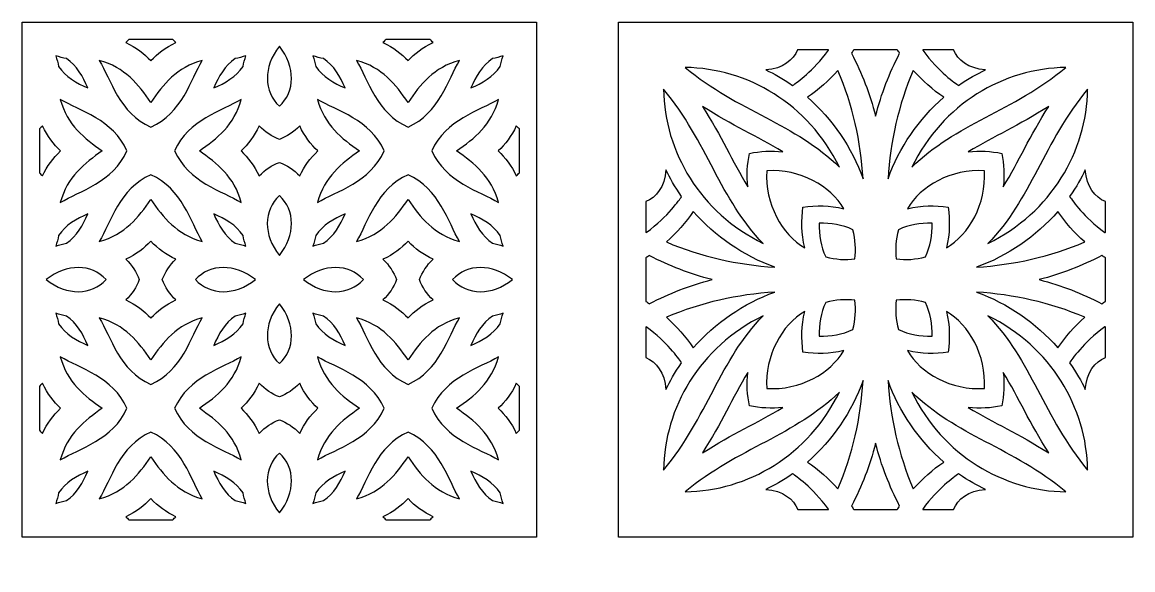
# Model space of a CAD drawing. Header units: millimetres. Extents: x -502 to 502, y -332 to 332.
# Drawn here: x -146 to 502, y 13 to 332 of the extents above; entities that cross this region are included whole.
import ezdxf

# ---------------------------------------------------------------- set-up
doc = ezdxf.new("R2010")
doc.units = ezdxf.units.MM
doc.header["$MEASUREMENT"] = 0
doc.layers.add('layer 1', color=7, linetype='Continuous')

msp = doc.modelspace()

# ---------------------------------------------------------------- linework, layer by layer
at = {"layer": 'layer 1'}
for points, knots in [([(-145.9584, 32.3517), (-140.7903, 32.3517), (151.9093, 32.3517), (154.0397, 32.3517), (154.0397, 32.3517), (154.0397, 95.7213), (154.0397, 13.2714), (154.0397, 332.3512), (154.0397, 332.3512), (142.5213, 332.3512), (-125.6706, 332.3512), (-145.9584, 332.3512), (-145.9584, 332.3512), (-145.9584, 319.9811), (-145.9584, 46.3214), (-145.9584, 32.3517)], [0, 0, 0, 0, 0.2, 0.2, 0.2, 0.2, 0.4, 0.4, 0.4, 0.4, 0.6, 0.6, 0.6, 0.6, 1, 1, 1, 1]), ([(201.7409, 332.3505), (201.7409, 296.8451), (201.7409, 65.7855), (201.7409, 32.351), (201.7409, 32.351), (213.5904, 32.351), (488.9276, 32.351), (501.7418, 32.351), (501.7418, 32.351), (501.7418, 44.9832), (501.7418, 319.6889), (501.7418, 332.3505), (501.7418, 332.3505), (446.558, 332.3505), (261.9395, 332.3505), (201.7409, 332.3505)], [0, 0, 0, 0, 0.2, 0.2, 0.2, 0.2, 0.4, 0.4, 0.4, 0.4, 0.6, 0.6, 0.6, 0.6, 1, 1, 1, 1]), ([(-83.7607, 322.3516), (-83.7607, 322.3516), (-58.1591, 322.3516), (-58.1591, 322.3516), (-58.1591, 322.3516), (-57.5912, 321.7215), (-56.9987, 321.1017), (-56.3707, 320.5113), (-56.3707, 320.5113), (-62.4597, 317.6816), (-67.0879, 314.0317), (-70.9582, 309.9917), (-70.9582, 309.9917), (-74.8209, 314.0317), (-79.4602, 317.6816), (-85.5491, 320.5113), (-85.5491, 320.5113), (-84.9211, 321.1017), (-84.3286, 321.7215), (-83.7607, 322.3516)], [0, 0, 0, 0, 0.16666667, 0.16666667, 0.16666667, 0.16666667, 0.33333333, 0.33333333, 0.33333333, 0.33333333, 0.5, 0.5, 0.5, 0.5, 0.66666667, 0.66666667, 0.66666667, 0.66666667, 1, 1, 1, 1]), ([(4.0386, 318.3316), (13.5497, 306.2809), (13.3096, 291.9513), (4.0386, 283.3912), (4.0386, 283.3912), (-5.218, 291.9411), (-5.4684, 306.2713), (4.0386, 318.3316)], [0, 0, 0, 0, 0.33333333, 0.33333333, 0.33333333, 0.33333333, 1, 1, 1, 1]), ([(66.2404, 322.3516), (66.2404, 322.3516), (91.8414, 322.3516), (91.8414, 322.3516), (91.8414, 322.3516), (92.4092, 321.7215), (92.999, 321.1017), (93.6304, 320.5113), (93.6304, 320.5113), (87.5415, 317.6816), (82.9098, 314.0317), (79.0395, 309.9917), (79.0395, 309.9917), (75.1795, 314.0317), (70.541, 317.6816), (64.4486, 320.5113), (64.4486, 320.5113), (65.0801, 321.1017), (65.6691, 321.7215), (66.2404, 322.3516)], [0, 0, 0, 0, 0.16666667, 0.16666667, 0.16666667, 0.16666667, 0.33333333, 0.33333333, 0.33333333, 0.33333333, 0.5, 0.5, 0.5, 0.5, 0.66666667, 0.66666667, 0.66666667, 0.66666667, 1, 1, 1, 1]), ([(-120.2199, 311.1411), (-114.131, 307.1313), (-110.4694, 300.5415), (-107.6685, 294.0612), (-107.6685, 294.0612), (-114.1487, 296.8615), (-120.7385, 300.521), (-124.7497, 306.6113), (-124.7497, 306.6113), (-125.1588, 308.7014), (-125.7198, 310.7614), (-126.4115, 312.8016), (-126.4115, 312.8016), (-124.3686, 312.1112), (-122.3011, 311.5516), (-120.2199, 311.1411)], [0, 0, 0, 0, 0.2, 0.2, 0.2, 0.2, 0.4, 0.4, 0.4, 0.4, 0.6, 0.6, 0.6, 0.6, 1, 1, 1, 1]), ([(-21.6999, 311.1411), (-19.6112, 311.5516), (-17.5512, 312.1112), (-15.5083, 312.8016), (-15.5083, 312.8016), (-16.2, 310.7614), (-16.761, 308.7014), (-17.1701, 306.6113), (-17.1701, 306.6113), (-21.1813, 300.521), (-27.7711, 296.8615), (-34.2479, 294.0612), (-34.2479, 294.0612), (-31.4504, 300.5415), (-27.7889, 307.1313), (-21.6999, 311.1411)], [0, 0, 0, 0, 0.2, 0.2, 0.2, 0.2, 0.4, 0.4, 0.4, 0.4, 0.6, 0.6, 0.6, 0.6, 1, 1, 1, 1]), ([(29.7812, 311.1411), (35.8702, 307.1313), (39.5318, 300.5415), (42.3293, 294.0612), (42.3293, 294.0612), (35.849, 296.8615), (29.2585, 300.521), (25.2514, 306.6113), (25.2514, 306.6113), (24.8382, 308.7014), (24.2813, 310.7614), (23.5896, 312.8016), (23.5896, 312.8016), (25.6291, 312.1112), (27.6993, 311.5516), (29.7812, 311.1411)], [0, 0, 0, 0, 0.2, 0.2, 0.2, 0.2, 0.4, 0.4, 0.4, 0.4, 0.6, 0.6, 0.6, 0.6, 1, 1, 1, 1]), ([(128.3012, 311.1411), (130.3899, 311.5516), (132.4499, 312.1112), (134.4887, 312.8016), (134.4887, 312.8016), (133.8011, 310.7614), (133.2401, 308.7014), (132.831, 306.6113), (132.831, 306.6113), (128.8198, 300.521), (122.2301, 296.8615), (115.7491, 294.0612), (115.7491, 294.0612), (118.55, 300.5415), (122.2088, 307.1313), (128.3012, 311.1411)], [0, 0, 0, 0, 0.2, 0.2, 0.2, 0.2, 0.4, 0.4, 0.4, 0.4, 0.6, 0.6, 0.6, 0.6, 1, 1, 1, 1]), ([(306.2794, 316.3503), (306.2794, 316.3503), (324.1221, 316.3503), (324.1221, 316.3503), (324.1221, 316.3503), (324.1837, 316.2504), (324.2179, 316.1505), (324.2795, 316.0704), (324.2795, 316.0704), (314.9613, 303.5108), (306.382, 297.8104), (303.3444, 295.4508), (303.3444, 295.4508), (297.2828, 299.7705), (292.7058, 302.2307), (287.6841, 304.6109), (287.6841, 304.6109), (297.6659, 305.2506), (303.8575, 310.3509), (306.2794, 316.3503)], [0, 0, 0, 0, 0.16666667, 0.16666667, 0.16666667, 0.16666667, 0.33333333, 0.33333333, 0.33333333, 0.33333333, 0.5, 0.5, 0.5, 0.5, 0.66666667, 0.66666667, 0.66666667, 0.66666667, 1, 1, 1, 1]), ([(339.0845, 316.3503), (339.0845, 316.3503), (364.3982, 316.3503), (364.3982, 316.3503), (364.3982, 316.3503), (364.8565, 315.6709), (365.2807, 314.971), (365.7596, 314.3108), (365.7596, 314.3108), (359.7186, 302.4106), (355.1416, 291.1105), (351.7413, 277.6505), (351.7413, 277.6505), (348.3616, 291.0708), (343.7573, 302.3908), (337.7231, 314.3108), (337.7231, 314.3108), (338.1814, 314.971), (338.6193, 315.6709), (339.0845, 316.3503)], [0, 0, 0, 0, 0.16666667, 0.16666667, 0.16666667, 0.16666667, 0.33333333, 0.33333333, 0.33333333, 0.33333333, 0.5, 0.5, 0.5, 0.5, 0.66666667, 0.66666667, 0.66666667, 0.66666667, 1, 1, 1, 1]), ([(379.3401, 316.3503), (379.3401, 316.3503), (397.1827, 316.3503), (397.1827, 316.3503), (397.1827, 316.3503), (399.5636, 310.3708), (405.721, 305.2506), (415.7985, 304.6109), (415.7985, 304.6109), (410.7221, 302.191), (406.1794, 299.7507), (400.1178, 295.4508), (400.1178, 295.4508), (398.2637, 296.9107), (388.8771, 303.0106), (379.2032, 316.0704), (379.2032, 316.0704), (379.2443, 316.1505), (379.299, 316.2504), (379.3401, 316.3503)], [0, 0, 0, 0, 0.16666667, 0.16666667, 0.16666667, 0.16666667, 0.33333333, 0.33333333, 0.33333333, 0.33333333, 0.5, 0.5, 0.5, 0.5, 0.66666667, 0.66666667, 0.66666667, 0.66666667, 1, 1, 1, 1]), ([(-70.9582, 285.6612), (-63.7301, 296.0015), (-55.9294, 306.0914), (-40.9191, 310.1313), (-40.9191, 310.1313), (-47.6005, 298.9913), (-52.6982, 279.2411), (-70.9582, 271.2612), (-70.9582, 271.2612), (-89.2107, 279.2411), (-94.3083, 298.9913), (-101.0007, 310.1313), (-101.0007, 310.1313), (-85.9897, 306.0914), (-78.1692, 295.9912), (-70.9582, 285.6612)], [0, 0, 0, 0, 0.2, 0.2, 0.2, 0.2, 0.4, 0.4, 0.4, 0.4, 0.6, 0.6, 0.6, 0.6, 1, 1, 1, 1]), ([(79.0395, 285.6612), (86.2717, 296.0015), (94.071, 306.0914), (109.082, 310.1313), (109.082, 310.1313), (102.4006, 298.9913), (97.2989, 279.2411), (79.0395, 271.2612), (79.0395, 271.2612), (60.7904, 279.2411), (55.6887, 298.9913), (49.0004, 310.1313), (49.0004, 310.1313), (64.0107, 306.0914), (71.8285, 295.9912), (79.0395, 285.6612)], [0, 0, 0, 0, 0.2, 0.2, 0.2, 0.2, 0.4, 0.4, 0.4, 0.4, 0.6, 0.6, 0.6, 0.6, 1, 1, 1, 1]), ([(330.6831, 247.8509), (305.1437, 273.0304), (271.5587, 280.4104), (240.7581, 306.0107), (240.7581, 306.0107), (277.0798, 305.4503), (312.4231, 284.9305), (330.6831, 247.8509)], [0, 0, 0, 0, 0.33333333, 0.33333333, 0.33333333, 0.33333333, 1, 1, 1, 1]), ([(372.7996, 247.8509), (390.9638, 284.7506), (426.1977, 305.4503), (462.7177, 306.0107), (462.7177, 306.0107), (431.9035, 280.3707), (398.3595, 273.0708), (372.7996, 247.8509)], [0, 0, 0, 0, 0.33333333, 0.33333333, 0.33333333, 0.33333333, 1, 1, 1, 1]), ([(329.78, 304.3105), (338.4619, 284.1506), (343.0594, 262.8509), (344.503, 241.1708), (344.503, 241.1708), (337.9215, 259.3706), (326.5782, 275.9305), (311.9852, 288.651), (311.9852, 288.651), (318.4026, 292.9303), (324.4026, 298.2702), (329.78, 304.3105)], [0, 0, 0, 0, 0.25, 0.25, 0.25, 0.25, 0.5, 0.5, 0.5, 0.5, 1, 1, 1, 1]), ([(391.5043, 288.651), (376.8976, 275.9305), (365.5612, 259.3706), (358.9797, 241.1708), (358.9797, 241.1708), (360.4232, 262.8509), (365.0207, 284.1506), (373.6821, 304.3105), (373.6821, 304.3105), (379.0801, 298.2702), (385.0801, 292.9303), (391.5043, 288.651)], [0, 0, 0, 0, 0.25, 0.25, 0.25, 0.25, 0.5, 0.5, 0.5, 0.5, 1, 1, 1, 1]), ([(286.2201, 203.411), (249.3442, 221.5705), (228.6212, 256.8105), (228.0808, 293.3306), (228.0808, 293.3306), (253.7023, 262.5102), (261.0227, 228.971), (286.2201, 203.411)], [0, 0, 0, 0, 0.33333333, 0.33333333, 0.33333333, 0.33333333, 1, 1, 1, 1]), ([(417.2421, 203.411), (442.4189, 228.9511), (449.8009, 262.5307), (475.4019, 293.3306), (475.4019, 293.3306), (474.8614, 257.011), (454.3437, 221.6505), (417.2421, 203.411)], [0, 0, 0, 0, 0.33333333, 0.33333333, 0.33333333, 0.33333333, 1, 1, 1, 1]), ([(-123.7406, 287.3914), (-112.5998, 280.7114), (-92.8483, 275.6117), (-84.8609, 257.3517), (-84.8609, 257.3517), (-92.8306, 239.1101), (-112.6354, 233.9906), (-123.7406, 227.3119), (-123.7406, 227.3119), (-119.6911, 242.3215), (-109.6012, 250.1414), (-99.2684, 257.3517), (-99.2684, 257.3517), (-109.6012, 264.5715), (-119.6911, 272.3914), (-123.7406, 287.3914)], [0, 0, 0, 0, 0.2, 0.2, 0.2, 0.2, 0.4, 0.4, 0.4, 0.4, 0.6, 0.6, 0.6, 0.6, 1, 1, 1, 1]), ([(-18.1792, 227.3119), (-29.32, 234.0016), (-49.0687, 239.1012), (-57.048, 257.3517), (-57.048, 257.3517), (-49.0722, 275.6035), (-29.3624, 280.6854), (-18.1792, 287.3914), (-18.1792, 287.3914), (-22.2185, 272.3811), (-32.3186, 264.5715), (-42.6514, 257.3517), (-42.6514, 257.3517), (-32.3186, 250.1414), (-22.2185, 242.3215), (-18.1792, 227.3119)], [0, 0, 0, 0, 0.2, 0.2, 0.2, 0.2, 0.4, 0.4, 0.4, 0.4, 0.6, 0.6, 0.6, 0.6, 1, 1, 1, 1]), ([(26.2606, 287.3914), (37.4013, 280.7114), (57.1494, 275.6117), (65.1396, 257.3517), (65.1396, 257.3517), (57.1672, 239.1101), (37.3657, 233.9906), (26.2606, 227.3119), (26.2606, 227.3119), (30.3101, 242.3215), (40.3993, 250.1414), (50.7286, 257.3517), (50.7286, 257.3517), (40.3993, 264.5715), (30.3101, 272.3914), (26.2606, 287.3914)], [0, 0, 0, 0, 0.2, 0.2, 0.2, 0.2, 0.4, 0.4, 0.4, 0.4, 0.6, 0.6, 0.6, 0.6, 1, 1, 1, 1]), ([(131.8219, 227.3119), (120.6811, 234.0016), (100.929, 239.1012), (92.9497, 257.3517), (92.9497, 257.3517), (100.9255, 275.6035), (120.6353, 280.6854), (131.8219, 287.3914), (131.8219, 287.3914), (127.7792, 272.3811), (117.6791, 264.5715), (107.3497, 257.3517), (107.3497, 257.3517), (117.6791, 250.1414), (127.7792, 242.3215), (131.8219, 227.3119)], [0, 0, 0, 0, 0.2, 0.2, 0.2, 0.2, 0.4, 0.4, 0.4, 0.4, 0.6, 0.6, 0.6, 0.6, 1, 1, 1, 1]), ([(277.2371, 236.4105), (268.0421, 251.6308), (262.0626, 265.7107), (250.7604, 283.331), (250.7604, 283.331), (268.4184, 271.9905), (282.423, 266.0705), (297.6659, 256.831), (297.6659, 256.831), (291.0775, 257.5904), (284.4413, 257.2107), (278.1813, 255.9109), (278.1813, 255.9109), (276.8814, 249.6707), (276.4846, 243.0105), (277.2371, 236.4105)], [0, 0, 0, 0, 0.2, 0.2, 0.2, 0.2, 0.4, 0.4, 0.4, 0.4, 0.6, 0.6, 0.6, 0.6, 1, 1, 1, 1]), ([(425.3014, 255.9109), (419.0619, 257.1909), (412.4188, 257.5904), (405.7962, 256.831), (405.7962, 256.831), (421.0802, 266.0705), (435.0643, 271.9905), (452.7223, 283.331), (452.7223, 283.331), (441.3995, 265.6901), (435.4611, 251.6506), (426.225, 236.4105), (426.225, 236.4105), (426.9776, 242.9906), (426.6013, 249.6509), (425.3014, 255.9109)], [0, 0, 0, 0, 0.2, 0.2, 0.2, 0.2, 0.4, 0.4, 0.4, 0.4, 0.6, 0.6, 0.6, 0.6, 1, 1, 1, 1]), ([(-135.9609, 270.1515), (-135.3294, 270.7214), (-134.7082, 271.3111), (-134.1089, 271.9515), (-134.1089, 271.9515), (-131.2792, 265.8516), (-127.6286, 261.2212), (-123.5887, 257.3517), (-123.5887, 257.3517), (-127.9741, 253.1606), (-131.4414, 248.4741), (-134.1089, 242.7614), (-134.1089, 242.7614), (-134.7082, 243.3915), (-135.3294, 243.9813), (-135.9609, 244.5512), (-135.9609, 244.5512), (-135.9609, 244.5512), (-135.9609, 270.1515), (-135.9609, 270.1515)], [0, 0, 0, 0, 0.16666667, 0.16666667, 0.16666667, 0.16666667, 0.33333333, 0.33333333, 0.33333333, 0.33333333, 0.5, 0.5, 0.5, 0.5, 0.66666667, 0.66666667, 0.66666667, 0.66666667, 1, 1, 1, 1]), ([(4.0386, 264.0714), (8.3816, 265.6915), (12.4489, 268.2913), (15.8888, 271.9515), (15.8888, 271.9515), (18.7212, 265.8516), (22.3691, 261.2212), (26.4083, 257.3517), (26.4083, 257.3517), (22.0236, 253.1606), (18.5591, 248.4741), (15.8888, 242.7614), (15.8888, 242.7614), (12.4489, 246.4217), (8.3816, 249.0214), (4.0386, 250.6312), (4.0386, 250.6312), (-0.2893, 249.0214), (-4.3607, 246.4217), (-7.8109, 242.7614), (-7.8109, 242.7614), (-10.6399, 248.8511), (-14.2912, 253.4917), (-18.3304, 257.3517), (-18.3304, 257.3517), (-14.2809, 261.2212), (-10.6399, 265.8516), (-7.8109, 271.9515), (-7.8109, 271.9515), (-4.3607, 268.2913), (-0.2893, 265.6915), (4.0386, 264.0714)], [0, 0, 0, 0, 0.11111111, 0.11111111, 0.11111111, 0.11111111, 0.22222222, 0.22222222, 0.22222222, 0.22222222, 0.33333333, 0.33333333, 0.33333333, 0.33333333, 0.44444444, 0.44444444, 0.44444444, 0.44444444, 0.55555556, 0.55555556, 0.55555556, 0.55555556, 0.66666667, 0.66666667, 0.66666667, 0.66666667, 0.77777778, 0.77777778, 0.77777778, 0.77777778, 1, 1, 1, 1]), ([(144.0388, 270.1515), (144.0388, 270.1515), (144.0388, 244.5512), (144.0388, 244.5512), (144.0388, 244.5512), (143.4107, 243.9813), (142.7895, 243.3915), (142.1902, 242.7614), (142.1902, 242.7614), (139.3606, 248.8511), (135.7092, 253.4917), (131.67, 257.3517), (131.67, 257.3517), (135.7202, 261.2212), (139.3606, 265.8516), (142.1902, 271.9515), (142.1902, 271.9515), (142.7895, 271.3111), (143.4107, 270.7214), (144.0388, 270.1515)], [0, 0, 0, 0, 0.16666667, 0.16666667, 0.16666667, 0.16666667, 0.33333333, 0.33333333, 0.33333333, 0.33333333, 0.5, 0.5, 0.5, 0.5, 0.66666667, 0.66666667, 0.66666667, 0.66666667, 1, 1, 1, 1]), ([(217.7432, 227.7908), (223.7227, 230.171), (228.8402, 236.3106), (229.4628, 246.3909), (229.4628, 246.3909), (231.8983, 241.311), (234.3408, 236.7908), (238.6236, 230.7306), (238.6236, 230.7306), (237.18, 228.8704), (231.0842, 219.4907), (218.0169, 209.8106), (218.0169, 209.8106), (217.9211, 209.851), (217.839, 209.9112), (217.7432, 209.9509), (217.7432, 209.9509), (217.7432, 209.9509), (217.7432, 227.7908), (217.7432, 227.7908)], [0, 0, 0, 0, 0.16666667, 0.16666667, 0.16666667, 0.16666667, 0.33333333, 0.33333333, 0.33333333, 0.33333333, 0.5, 0.5, 0.5, 0.5, 0.66666667, 0.66666667, 0.66666667, 0.66666667, 1, 1, 1, 1]), ([(288.2999, 245.7703), (307.6819, 246.9909), (325.5246, 236.9304), (333.1803, 223.6305), (333.1803, 223.6305), (324.902, 225.8307), (317.1848, 225.6309), (309.3991, 224.6704), (309.3991, 224.6704), (308.4618, 216.9306), (308.2429, 209.2304), (310.4596, 200.9105), (310.4596, 200.9105), (297.1391, 208.5709), (287.0821, 226.4109), (288.2999, 245.7703)], [0, 0, 0, 0, 0.2, 0.2, 0.2, 0.2, 0.4, 0.4, 0.4, 0.4, 0.6, 0.6, 0.6, 0.6, 1, 1, 1, 1]), ([(415.1623, 245.7703), (416.3801, 226.3904), (406.323, 208.5709), (393.0231, 200.9105), (393.0231, 200.9105), (395.2192, 209.1702), (395.0208, 216.8711), (394.0835, 224.6704), (394.0835, 224.6704), (386.2432, 225.6309), (378.5806, 225.8307), (370.3024, 223.6305), (370.3024, 223.6305), (377.9786, 236.9701), (395.8213, 246.9909), (415.1623, 245.7703)], [0, 0, 0, 0, 0.2, 0.2, 0.2, 0.2, 0.4, 0.4, 0.4, 0.4, 0.6, 0.6, 0.6, 0.6, 1, 1, 1, 1]), ([(485.7395, 209.9509), (485.6368, 209.9112), (485.541, 209.851), (485.459, 209.8106), (485.459, 209.8106), (472.8979, 219.1308), (467.1989, 227.6909), (464.8591, 230.7306), (464.8591, 230.7306), (469.1624, 236.8107), (471.6185, 241.3911), (474.0199, 246.3909), (474.0199, 246.3909), (474.6425, 236.431), (479.7394, 230.2305), (485.7395, 227.8107), (485.7395, 227.8107), (485.7395, 227.8107), (485.7395, 209.9509), (485.7395, 209.9509)], [0, 0, 0, 0, 0.16666667, 0.16666667, 0.16666667, 0.16666667, 0.33333333, 0.33333333, 0.33333333, 0.33333333, 0.5, 0.5, 0.5, 0.5, 0.66666667, 0.66666667, 0.66666667, 0.66666667, 1, 1, 1, 1]), ([(-40.9191, 204.5714), (-55.9294, 208.6215), (-63.7404, 218.7114), (-70.9582, 229.051), (-70.9582, 229.051), (-78.1794, 218.7107), (-85.9514, 208.6393), (-101.0007, 204.5714), (-101.0007, 204.5714), (-94.3083, 215.7114), (-89.2216, 235.4615), (-70.9582, 243.4518), (-70.9582, 243.4518), (-52.7194, 235.48), (-47.6183, 215.7422), (-40.9191, 204.5714)], [0, 0, 0, 0, 0.2, 0.2, 0.2, 0.2, 0.4, 0.4, 0.4, 0.4, 0.6, 0.6, 0.6, 0.6, 1, 1, 1, 1]), ([(109.082, 204.5714), (94.071, 208.6215), (86.2607, 218.7114), (79.0395, 229.051), (79.0395, 229.051), (71.8176, 218.7107), (64.0497, 208.6393), (49.0004, 204.5714), (49.0004, 204.5714), (55.6887, 215.7114), (60.7795, 235.4615), (79.0395, 243.4518), (79.0395, 243.4518), (97.2818, 235.48), (102.3828, 215.7422), (109.082, 204.5714)], [0, 0, 0, 0, 0.2, 0.2, 0.2, 0.2, 0.4, 0.4, 0.4, 0.4, 0.6, 0.6, 0.6, 0.6, 1, 1, 1, 1]), ([(4.0386, 196.3814), (-5.4615, 208.4211), (-5.2392, 222.7513), (4.0386, 231.3115), (4.0386, 231.3115), (13.3205, 222.7513), (13.5387, 208.4115), (4.0386, 196.3814)], [0, 0, 0, 0, 0.33333333, 0.33333333, 0.33333333, 0.33333333, 1, 1, 1, 1]), ([(-107.6685, 220.6414), (-110.4694, 214.1714), (-114.131, 207.5714), (-120.2199, 203.5616), (-120.2199, 203.5616), (-122.3011, 203.1517), (-124.3686, 202.5914), (-126.4115, 201.9018), (-126.4115, 201.9018), (-125.7198, 203.9413), (-125.1588, 206.0115), (-124.7497, 208.0913), (-124.7497, 208.0913), (-120.7385, 214.1817), (-114.1378, 217.8412), (-107.6685, 220.6414)], [0, 0, 0, 0, 0.2, 0.2, 0.2, 0.2, 0.4, 0.4, 0.4, 0.4, 0.6, 0.6, 0.6, 0.6, 1, 1, 1, 1]), ([(-21.6999, 203.5616), (-27.7889, 207.5714), (-31.4504, 214.1714), (-34.2479, 220.6414), (-34.2479, 220.6414), (-27.7711, 217.8412), (-21.1813, 214.1817), (-17.1701, 208.0913), (-17.1701, 208.0913), (-16.761, 206.0115), (-16.2, 203.9413), (-15.5083, 201.9114), (-15.5083, 201.9114), (-17.5512, 202.5914), (-19.6112, 203.1517), (-21.6999, 203.5616)], [0, 0, 0, 0, 0.2, 0.2, 0.2, 0.2, 0.4, 0.4, 0.4, 0.4, 0.6, 0.6, 0.6, 0.6, 1, 1, 1, 1]), ([(42.3293, 220.6414), (39.5318, 214.1714), (35.8702, 207.5714), (29.7812, 203.5616), (29.7812, 203.5616), (27.6993, 203.1517), (25.6291, 202.5914), (23.5896, 201.9018), (23.5896, 201.9018), (24.2813, 203.9413), (24.8382, 206.0115), (25.2514, 208.0913), (25.2514, 208.0913), (29.2585, 214.1817), (35.8592, 217.8412), (42.3293, 220.6414)], [0, 0, 0, 0, 0.2, 0.2, 0.2, 0.2, 0.4, 0.4, 0.4, 0.4, 0.6, 0.6, 0.6, 0.6, 1, 1, 1, 1]), ([(128.3012, 203.5616), (122.2088, 207.5714), (118.55, 214.1714), (115.7491, 220.6414), (115.7491, 220.6414), (122.2301, 217.8412), (128.8198, 214.1817), (132.831, 208.0913), (132.831, 208.0913), (133.2401, 206.0115), (133.8011, 203.9413), (134.4887, 201.9114), (134.4887, 201.9114), (132.4499, 202.5914), (130.3899, 203.1517), (128.3012, 203.5616)], [0, 0, 0, 0, 0.2, 0.2, 0.2, 0.2, 0.4, 0.4, 0.4, 0.4, 0.6, 0.6, 0.6, 0.6, 1, 1, 1, 1]), ([(292.9179, 189.5905), (271.2234, 191.0306), (249.9394, 195.6103), (229.7843, 204.2909), (229.7843, 204.2909), (235.798, 209.6909), (241.1412, 215.6909), (245.4172, 222.111), (245.4172, 222.111), (258.1424, 207.5105), (274.7194, 196.1707), (292.9179, 189.5905)], [0, 0, 0, 0, 0.25, 0.25, 0.25, 0.25, 0.5, 0.5, 0.5, 0.5, 1, 1, 1, 1]), ([(458.045, 222.111), (462.3414, 215.6909), (467.6641, 209.6909), (473.7052, 204.2909), (473.7052, 204.2909), (453.5432, 195.6103), (432.2387, 191.0306), (410.5648, 189.5905), (410.5648, 189.5905), (428.7632, 196.1707), (445.3197, 207.5105), (458.045, 222.111)], [0, 0, 0, 0, 0.25, 0.25, 0.25, 0.25, 0.5, 0.5, 0.5, 0.5, 1, 1, 1, 1]), ([(339.7003, 194.3905), (334.1381, 193.6906), (328.3638, 194.0908), (322.6785, 195.6507), (322.6785, 195.6507), (319.6614, 201.7308), (318.7036, 208.3903), (318.8199, 215.2708), (318.8199, 215.2708), (325.682, 215.3707), (332.3388, 214.4307), (338.4414, 211.4108), (338.4414, 211.4108), (340.0013, 205.7303), (340.3981, 199.9506), (339.7003, 194.3905)], [0, 0, 0, 0, 0.2, 0.2, 0.2, 0.2, 0.4, 0.4, 0.4, 0.4, 0.6, 0.6, 0.6, 0.6, 1, 1, 1, 1]), ([(384.6628, 215.2708), (384.7585, 208.3903), (383.8213, 201.7308), (380.8041, 195.6507), (380.8041, 195.6507), (375.1188, 194.0908), (369.3377, 193.6906), (363.7824, 194.3905), (363.7824, 194.3905), (363.0846, 199.9506), (363.4814, 205.7303), (365.0413, 211.4108), (365.0413, 211.4108), (371.1234, 214.4307), (377.8007, 215.3707), (384.6628, 215.2708)], [0, 0, 0, 0, 0.2, 0.2, 0.2, 0.2, 0.4, 0.4, 0.4, 0.4, 0.6, 0.6, 0.6, 0.6, 1, 1, 1, 1]), ([(-85.5491, 194.2017), (-79.4602, 197.0313), (-74.8209, 200.6813), (-70.9582, 204.7212), (-70.9582, 204.7212), (-66.7315, 200.2975), (-62.0081, 196.8356), (-56.3707, 194.2017), (-56.3707, 194.2017), (-60.0289, 190.7617), (-62.6184, 186.691), (-64.2412, 182.3515), (-64.2412, 182.3515), (-62.6184, 178.0215), (-60.0186, 173.9514), (-56.3707, 170.5115), (-56.3707, 170.5115), (-62.4597, 167.6819), (-67.0879, 164.0312), (-70.9582, 159.9913), (-70.9582, 159.9913), (-74.8209, 164.0312), (-79.4602, 167.6819), (-85.5491, 170.5115), (-85.5491, 170.5115), (-81.891, 173.9514), (-79.2912, 178.0215), (-77.6786, 182.3515), (-77.6786, 182.3515), (-79.2912, 186.691), (-81.891, 190.7617), (-85.5491, 194.2017)], [0, 0, 0, 0, 0.11111111, 0.11111111, 0.11111111, 0.11111111, 0.22222222, 0.22222222, 0.22222222, 0.22222222, 0.33333333, 0.33333333, 0.33333333, 0.33333333, 0.44444444, 0.44444444, 0.44444444, 0.44444444, 0.55555556, 0.55555556, 0.55555556, 0.55555556, 0.66666667, 0.66666667, 0.66666667, 0.66666667, 0.77777778, 0.77777778, 0.77777778, 0.77777778, 1, 1, 1, 1]), ([(64.4486, 194.2017), (70.541, 197.0313), (75.1795, 200.6813), (79.0395, 204.7212), (79.0395, 204.7212), (83.2655, 200.2975), (87.9896, 196.8356), (93.6304, 194.2017), (93.6304, 194.2017), (89.9723, 190.7617), (87.3786, 186.691), (85.7599, 182.3515), (85.7599, 182.3515), (87.3786, 178.0215), (89.9791, 173.9514), (93.6304, 170.5115), (93.6304, 170.5115), (87.5415, 167.6819), (82.9098, 164.0312), (79.0395, 159.9913), (79.0395, 159.9913), (75.1795, 164.0312), (70.541, 167.6819), (64.4486, 170.5115), (64.4486, 170.5115), (68.1102, 173.9514), (70.71, 178.0215), (72.3191, 182.3515), (72.3191, 182.3515), (70.71, 186.691), (68.1102, 190.7617), (64.4486, 194.2017)], [0, 0, 0, 0, 0.11111111, 0.11111111, 0.11111111, 0.11111111, 0.22222222, 0.22222222, 0.22222222, 0.22222222, 0.33333333, 0.33333333, 0.33333333, 0.33333333, 0.44444444, 0.44444444, 0.44444444, 0.44444444, 0.55555556, 0.55555556, 0.55555556, 0.55555556, 0.66666667, 0.66666667, 0.66666667, 0.66666667, 0.77777778, 0.77777778, 0.77777778, 0.77777778, 1, 1, 1, 1]), ([(217.7432, 195.011), (218.4205, 195.4708), (219.1047, 195.8908), (219.782, 196.3711), (219.782, 196.3711), (231.6589, 190.3307), (242.9816, 185.7305), (256.4389, 182.3508), (256.4389, 182.3508), (243.0227, 178.9711), (231.6794, 174.3708), (219.782, 168.3304), (219.782, 168.3304), (219.1047, 168.7909), (218.4205, 169.2308), (217.7432, 169.6707), (217.7432, 169.6707), (217.7432, 169.6707), (217.7432, 195.011), (217.7432, 195.011)], [0, 0, 0, 0, 0.16666667, 0.16666667, 0.16666667, 0.16666667, 0.33333333, 0.33333333, 0.33333333, 0.33333333, 0.5, 0.5, 0.5, 0.5, 0.66666667, 0.66666667, 0.66666667, 0.66666667, 1, 1, 1, 1]), ([(485.7395, 169.6707), (485.0621, 169.2308), (484.3575, 168.7909), (483.7007, 168.3304), (483.7007, 168.3304), (471.8033, 174.3708), (460.4805, 178.9505), (447.0438, 182.3508), (447.0438, 182.3508), (460.46, 185.7305), (471.8033, 190.3109), (483.7007, 196.3711), (483.7007, 196.3711), (484.3575, 195.8908), (485.0621, 195.4708), (485.7395, 195.011), (485.7395, 195.011), (485.7395, 195.011), (485.7395, 169.6707), (485.7395, 169.6707)], [0, 0, 0, 0, 0.16666667, 0.16666667, 0.16666667, 0.16666667, 0.33333333, 0.33333333, 0.33333333, 0.33333333, 0.5, 0.5, 0.5, 0.5, 0.66666667, 0.66666667, 0.66666667, 0.66666667, 1, 1, 1, 1]), ([(-97.0005, 182.3515), (-105.5476, 173.0915), (-119.8813, 172.8417), (-131.9285, 182.3515), (-131.9285, 182.3515), (-119.9093, 191.8413), (-105.5695, 191.6416), (-97.0005, 182.3515)], [0, 0, 0, 0, 0.33333333, 0.33333333, 0.33333333, 0.33333333, 1, 1, 1, 1]), ([(-44.9194, 182.3515), (-36.3681, 191.621), (-22.0386, 191.8714), (-9.9913, 182.3515), (-9.9913, 182.3515), (-22.031, 172.8513), (-36.3613, 173.0812), (-44.9194, 182.3515)], [0, 0, 0, 0, 0.33333333, 0.33333333, 0.33333333, 0.33333333, 1, 1, 1, 1]), ([(53.0007, 182.3515), (44.4494, 173.0915), (30.1199, 172.8417), (18.0692, 182.3515), (18.0692, 182.3515), (30.0918, 191.8413), (44.4317, 191.6416), (53.0007, 182.3515)], [0, 0, 0, 0, 0.33333333, 0.33333333, 0.33333333, 0.33333333, 1, 1, 1, 1]), ([(105.0811, 182.3515), (113.6289, 191.621), (127.9592, 191.8714), (140.0098, 182.3515), (140.0098, 182.3515), (127.9694, 172.8513), (113.6398, 173.0812), (105.0811, 182.3515)], [0, 0, 0, 0, 0.33333333, 0.33333333, 0.33333333, 0.33333333, 1, 1, 1, 1]), ([(245.4172, 142.5912), (241.1412, 148.9908), (235.798, 155.0107), (229.7843, 160.3908), (229.7843, 160.3908), (249.9394, 169.0707), (271.2234, 173.6702), (292.9179, 175.1111), (292.9179, 175.1111), (274.7194, 168.5309), (258.1424, 157.1712), (245.4172, 142.5912)], [0, 0, 0, 0, 0.25, 0.25, 0.25, 0.25, 0.5, 0.5, 0.5, 0.5, 1, 1, 1, 1]), ([(410.5648, 175.1111), (432.2387, 173.6702), (453.5432, 169.0707), (473.7052, 160.3908), (473.7052, 160.3908), (467.6641, 155.0107), (462.3414, 148.9908), (458.045, 142.5912), (458.045, 142.5912), (445.3197, 157.1712), (428.7632, 168.5309), (410.5648, 175.1111)], [0, 0, 0, 0, 0.25, 0.25, 0.25, 0.25, 0.5, 0.5, 0.5, 0.5, 1, 1, 1, 1]), ([(318.8199, 149.4307), (318.7036, 156.2907), (319.6614, 162.9509), (322.6785, 169.031), (322.6785, 169.031), (328.3638, 170.5909), (334.1381, 171.0109), (339.7003, 170.3104), (339.7003, 170.3104), (340.3981, 164.7509), (340.0013, 158.9705), (338.4414, 153.2907), (338.4414, 153.2907), (332.3388, 150.2709), (325.682, 149.311), (318.8199, 149.4307)], [0, 0, 0, 0, 0.2, 0.2, 0.2, 0.2, 0.4, 0.4, 0.4, 0.4, 0.6, 0.6, 0.6, 0.6, 1, 1, 1, 1]), ([(363.7824, 170.3104), (369.3377, 171.0109), (375.1188, 170.5909), (380.8041, 169.031), (380.8041, 169.031), (383.8213, 162.9509), (384.7585, 156.2907), (384.6628, 149.4307), (384.6628, 149.4307), (377.8007, 149.311), (371.1234, 150.2709), (365.0413, 153.2907), (365.0413, 153.2907), (363.4814, 158.9705), (363.0846, 164.7509), (363.7824, 170.3104)], [0, 0, 0, 0, 0.2, 0.2, 0.2, 0.2, 0.4, 0.4, 0.4, 0.4, 0.6, 0.6, 0.6, 0.6, 1, 1, 1, 1]), ([(-120.2199, 161.1414), (-114.131, 157.1315), (-110.4694, 150.5411), (-107.6685, 144.0615), (-107.6685, 144.0615), (-114.1487, 146.8617), (-120.7385, 150.5213), (-124.7497, 156.6116), (-124.7497, 156.6116), (-125.1588, 158.7017), (-125.7198, 160.7617), (-126.4115, 162.8018), (-126.4115, 162.8018), (-124.3686, 162.1115), (-122.3011, 161.5512), (-120.2199, 161.1414)], [0, 0, 0, 0, 0.2, 0.2, 0.2, 0.2, 0.4, 0.4, 0.4, 0.4, 0.6, 0.6, 0.6, 0.6, 1, 1, 1, 1]), ([(-34.2479, 144.0615), (-31.4504, 150.5411), (-27.7889, 157.1315), (-21.6999, 161.1414), (-21.6999, 161.1414), (-19.6112, 161.5512), (-17.5512, 162.1115), (-15.5083, 162.8018), (-15.5083, 162.8018), (-16.2, 160.7617), (-16.761, 158.7017), (-17.1701, 156.6116), (-17.1701, 156.6116), (-21.1813, 150.5213), (-27.7711, 146.8617), (-34.2479, 144.0615)], [0, 0, 0, 0, 0.2, 0.2, 0.2, 0.2, 0.4, 0.4, 0.4, 0.4, 0.6, 0.6, 0.6, 0.6, 1, 1, 1, 1]), ([(4.0386, 133.3914), (-5.218, 141.9413), (-5.4684, 156.2716), (4.0386, 168.3311), (4.0386, 168.3311), (13.5497, 156.2818), (13.3096, 141.9516), (4.0386, 133.3914)], [0, 0, 0, 0, 0.33333333, 0.33333333, 0.33333333, 0.33333333, 1, 1, 1, 1]), ([(25.2514, 156.6116), (24.8382, 158.7017), (24.2813, 160.7617), (23.5896, 162.8018), (23.5896, 162.8018), (25.6291, 162.1115), (27.6993, 161.5512), (29.7812, 161.1414), (29.7812, 161.1414), (35.8702, 157.1315), (39.5318, 150.5411), (42.3293, 144.0615), (42.3293, 144.0615), (35.849, 146.8617), (29.2585, 150.5213), (25.2514, 156.6116)], [0, 0, 0, 0, 0.2, 0.2, 0.2, 0.2, 0.4, 0.4, 0.4, 0.4, 0.6, 0.6, 0.6, 0.6, 1, 1, 1, 1]), ([(115.7491, 144.0615), (118.55, 150.5411), (122.2088, 157.1315), (128.3012, 161.1414), (128.3012, 161.1414), (130.3899, 161.5512), (132.4499, 162.1115), (134.4887, 162.8018), (134.4887, 162.8018), (133.8011, 160.7617), (133.2401, 158.7017), (132.831, 156.6116), (132.831, 156.6116), (128.8198, 150.5213), (122.2301, 146.8617), (115.7491, 144.0615)], [0, 0, 0, 0, 0.2, 0.2, 0.2, 0.2, 0.4, 0.4, 0.4, 0.4, 0.6, 0.6, 0.6, 0.6, 1, 1, 1, 1]), ([(288.2999, 118.9107), (287.1026, 138.0505), (296.9612, 156.0109), (310.4596, 163.7904), (310.4596, 163.7904), (308.2429, 155.4704), (308.4618, 147.7504), (309.3991, 140.0106), (309.3991, 140.0106), (317.2395, 139.0508), (324.8815, 138.851), (333.1803, 141.0704), (333.1803, 141.0704), (325.4972, 127.7308), (307.6614, 117.6908), (288.2999, 118.9107)], [0, 0, 0, 0, 0.2, 0.2, 0.2, 0.2, 0.4, 0.4, 0.4, 0.4, 0.6, 0.6, 0.6, 0.6, 1, 1, 1, 1]), ([(415.1623, 118.9107), (395.7802, 117.6908), (377.9649, 127.7506), (370.3024, 141.0704), (370.3024, 141.0704), (378.5601, 138.8708), (386.2637, 139.0508), (394.0835, 140.0106), (394.0835, 140.0106), (395.0208, 147.7504), (395.2398, 155.4506), (393.0231, 163.7904), (393.0231, 163.7904), (406.3436, 156.1108), (416.3801, 138.2708), (415.1623, 118.9107)], [0, 0, 0, 0, 0.2, 0.2, 0.2, 0.2, 0.4, 0.4, 0.4, 0.4, 0.6, 0.6, 0.6, 0.6, 1, 1, 1, 1]), ([(-70.9582, 135.6615), (-63.7301, 146.0017), (-55.9294, 156.0916), (-40.9191, 160.1316), (-40.9191, 160.1316), (-47.6005, 148.9915), (-52.6982, 129.2414), (-70.9582, 121.2614), (-70.9582, 121.2614), (-89.2107, 129.2414), (-94.3083, 148.9915), (-101.0007, 160.1316), (-101.0007, 160.1316), (-85.9897, 156.0916), (-78.1692, 145.9915), (-70.9582, 135.6615)], [0, 0, 0, 0, 0.2, 0.2, 0.2, 0.2, 0.4, 0.4, 0.4, 0.4, 0.6, 0.6, 0.6, 0.6, 1, 1, 1, 1]), ([(49.0004, 160.1316), (64.0107, 156.0916), (71.8285, 145.9915), (79.0395, 135.6615), (79.0395, 135.6615), (86.2717, 146.0017), (94.071, 156.0916), (109.082, 160.1316), (109.082, 160.1316), (102.4006, 148.9915), (97.2989, 129.2414), (79.0395, 121.2614), (79.0395, 121.2614), (60.7904, 129.2414), (55.6887, 148.9915), (49.0004, 160.1316)], [0, 0, 0, 0, 0.2, 0.2, 0.2, 0.2, 0.4, 0.4, 0.4, 0.4, 0.6, 0.6, 0.6, 0.6, 1, 1, 1, 1]), ([(286.2201, 161.2905), (261.0432, 135.7511), (253.6818, 102.151), (228.0808, 71.371), (228.0808, 71.371), (228.6212, 107.6707), (249.139, 143.0312), (286.2201, 161.2905)], [0, 0, 0, 0, 0.33333333, 0.33333333, 0.33333333, 0.33333333, 1, 1, 1, 1]), ([(417.2421, 161.2905), (454.1384, 143.1304), (474.8409, 107.8705), (475.4019, 71.371), (475.4019, 71.371), (449.7804, 102.1907), (442.46, 135.7107), (417.2421, 161.2905)], [0, 0, 0, 0, 0.33333333, 0.33333333, 0.33333333, 0.33333333, 1, 1, 1, 1]), ([(217.7432, 136.8909), (217.7432, 136.8909), (217.7432, 154.7309), (217.7432, 154.7309), (217.7432, 154.7309), (217.839, 154.7904), (217.9211, 154.8307), (218.0169, 154.8909), (218.0169, 154.8909), (230.5848, 145.5707), (236.2632, 136.9908), (238.6236, 133.9504), (238.6236, 133.9504), (234.3202, 127.8909), (231.8641, 123.2906), (229.4628, 118.2908), (229.4628, 118.2908), (228.8402, 128.2706), (223.7227, 134.471), (217.7432, 136.8909)], [0, 0, 0, 0, 0.16666667, 0.16666667, 0.16666667, 0.16666667, 0.33333333, 0.33333333, 0.33333333, 0.33333333, 0.5, 0.5, 0.5, 0.5, 0.66666667, 0.66666667, 0.66666667, 0.66666667, 1, 1, 1, 1]), ([(485.7395, 136.9107), (479.76, 134.5107), (474.6425, 128.3711), (474.0199, 118.2908), (474.0199, 118.2908), (471.5843, 123.3707), (469.1419, 127.9107), (464.8591, 133.9504), (464.8591, 133.9504), (466.3027, 135.8113), (472.3985, 145.191), (485.459, 154.8909), (485.459, 154.8909), (485.541, 154.8307), (485.6368, 154.7904), (485.7395, 154.7309), (485.7395, 154.7309), (485.7395, 154.7309), (485.7395, 136.9107), (485.7395, 136.9107)], [0, 0, 0, 0, 0.16666667, 0.16666667, 0.16666667, 0.16666667, 0.33333333, 0.33333333, 0.33333333, 0.33333333, 0.5, 0.5, 0.5, 0.5, 0.66666667, 0.66666667, 0.66666667, 0.66666667, 1, 1, 1, 1]), ([(-123.7406, 137.391), (-112.5998, 130.7116), (-92.8483, 125.6113), (-84.8609, 107.3512), (-84.8609, 107.3512), (-92.8306, 89.1104), (-112.6354, 83.9908), (-123.7406, 77.3115), (-123.7406, 77.3115), (-119.6911, 92.3218), (-109.6012, 100.1416), (-99.2684, 107.3512), (-99.2684, 107.3512), (-109.6012, 114.5718), (-119.6911, 122.3916), (-123.7406, 137.391)], [0, 0, 0, 0, 0.2, 0.2, 0.2, 0.2, 0.4, 0.4, 0.4, 0.4, 0.6, 0.6, 0.6, 0.6, 1, 1, 1, 1]), ([(-18.1792, 77.3115), (-29.32, 84.0018), (-49.0687, 89.1015), (-57.048, 107.3512), (-57.048, 107.3512), (-49.0687, 125.6113), (-29.32, 130.7116), (-18.1792, 137.391), (-18.1792, 137.391), (-22.2185, 122.3821), (-32.3186, 114.5718), (-42.6514, 107.3512), (-42.6514, 107.3512), (-32.3186, 100.1416), (-22.2185, 92.3218), (-18.1792, 77.3115)], [0, 0, 0, 0, 0.2, 0.2, 0.2, 0.2, 0.4, 0.4, 0.4, 0.4, 0.6, 0.6, 0.6, 0.6, 1, 1, 1, 1]), ([(26.2606, 137.391), (37.4013, 130.7116), (57.1494, 125.6113), (65.1396, 107.3512), (65.1396, 107.3512), (57.1672, 89.1104), (37.3657, 83.9908), (26.2606, 77.3115), (26.2606, 77.3115), (30.3101, 92.3218), (40.3993, 100.1416), (50.7286, 107.3512), (50.7286, 107.3512), (40.3993, 114.5718), (30.3101, 122.3916), (26.2606, 137.391)], [0, 0, 0, 0, 0.2, 0.2, 0.2, 0.2, 0.4, 0.4, 0.4, 0.4, 0.6, 0.6, 0.6, 0.6, 1, 1, 1, 1]), ([(131.8219, 77.3115), (120.6811, 84.0018), (100.929, 89.1015), (92.9497, 107.3512), (92.9497, 107.3512), (100.9255, 125.6037), (120.6353, 130.6856), (131.8219, 137.391), (131.8219, 137.391), (127.7792, 122.3821), (117.6791, 114.5718), (107.3497, 107.3512), (107.3497, 107.3512), (117.6791, 100.1416), (127.7792, 92.3218), (131.8219, 77.3115)], [0, 0, 0, 0, 0.2, 0.2, 0.2, 0.2, 0.4, 0.4, 0.4, 0.4, 0.6, 0.6, 0.6, 0.6, 1, 1, 1, 1]), ([(278.1813, 108.7907), (284.4207, 107.4908), (291.0639, 107.0913), (297.6659, 107.8507), (297.6659, 107.8507), (282.382, 98.5907), (268.4389, 92.7104), (250.7604, 81.3705), (250.7604, 81.3705), (262.0831, 99.0107), (268.0216, 113.0304), (277.2371, 128.2706), (277.2371, 128.2706), (276.4846, 121.6904), (276.8814, 115.0507), (278.1813, 108.7907)], [0, 0, 0, 0, 0.2, 0.2, 0.2, 0.2, 0.4, 0.4, 0.4, 0.4, 0.6, 0.6, 0.6, 0.6, 1, 1, 1, 1]), ([(311.9852, 76.0307), (326.5782, 88.7505), (337.9215, 105.3111), (344.503, 123.5308), (344.503, 123.5308), (343.0594, 101.8308), (338.4619, 80.5509), (329.78, 60.391), (329.78, 60.391), (324.4026, 66.4109), (318.4026, 71.7507), (311.9852, 76.0307)], [0, 0, 0, 0, 0.25, 0.25, 0.25, 0.25, 0.5, 0.5, 0.5, 0.5, 1, 1, 1, 1]), ([(373.6821, 60.391), (365.0207, 80.5509), (360.4232, 101.8308), (358.9797, 123.5308), (358.9797, 123.5308), (365.5612, 105.3111), (376.8976, 88.7505), (391.5043, 76.0307), (391.5043, 76.0307), (385.0801, 71.7507), (379.0801, 66.4109), (373.6821, 60.391)], [0, 0, 0, 0, 0.25, 0.25, 0.25, 0.25, 0.5, 0.5, 0.5, 0.5, 1, 1, 1, 1]), ([(426.225, 128.2706), (435.4406, 113.0509), (441.4201, 98.9704), (452.7223, 81.3705), (452.7223, 81.3705), (435.0643, 92.6912), (421.0802, 98.6105), (405.7962, 107.8507), (405.7962, 107.8507), (412.3983, 107.0913), (419.0414, 107.4908), (425.3014, 108.7907), (425.3014, 108.7907), (426.6013, 115.011), (426.9981, 121.6712), (426.225, 128.2706)], [0, 0, 0, 0, 0.2, 0.2, 0.2, 0.2, 0.4, 0.4, 0.4, 0.4, 0.6, 0.6, 0.6, 0.6, 1, 1, 1, 1]), ([(-135.9609, 120.151), (-135.3294, 120.7216), (-134.7082, 121.3114), (-134.1089, 121.9517), (-134.1089, 121.9517), (-131.2792, 115.8511), (-127.6286, 111.2215), (-123.5887, 107.3512), (-123.5887, 107.3512), (-127.9741, 103.1608), (-131.4414, 98.4737), (-134.1089, 92.7617), (-134.1089, 92.7617), (-134.7082, 93.3911), (-135.3294, 93.9815), (-135.9609, 94.5514), (-135.9609, 94.5514), (-135.9609, 94.5514), (-135.9609, 120.151), (-135.9609, 120.151)], [0, 0, 0, 0, 0.16666667, 0.16666667, 0.16666667, 0.16666667, 0.33333333, 0.33333333, 0.33333333, 0.33333333, 0.5, 0.5, 0.5, 0.5, 0.66666667, 0.66666667, 0.66666667, 0.66666667, 1, 1, 1, 1]), ([(4.0386, 100.6315), (-0.2893, 99.0217), (-4.3607, 96.4212), (-7.8109, 92.7617), (-7.8109, 92.7617), (-10.6399, 98.8513), (-14.2912, 103.4912), (-18.3304, 107.3512), (-18.3304, 107.3512), (-14.2809, 111.2215), (-10.6399, 115.8511), (-7.8109, 121.9517), (-7.8109, 121.9517), (-4.3607, 118.2915), (-0.2893, 115.6917), (4.0386, 114.0717), (4.0386, 114.0717), (8.3816, 115.6917), (12.4489, 118.2915), (15.8888, 121.9517), (15.8888, 121.9517), (18.7212, 115.8511), (22.3691, 111.2215), (26.4083, 107.3512), (26.4083, 107.3512), (22.0236, 103.1608), (18.5591, 98.4737), (15.8888, 92.7617), (15.8888, 92.7617), (12.4489, 96.4212), (8.3816, 99.0217), (4.0386, 100.6315)], [0, 0, 0, 0, 0.11111111, 0.11111111, 0.11111111, 0.11111111, 0.22222222, 0.22222222, 0.22222222, 0.22222222, 0.33333333, 0.33333333, 0.33333333, 0.33333333, 0.44444444, 0.44444444, 0.44444444, 0.44444444, 0.55555556, 0.55555556, 0.55555556, 0.55555556, 0.66666667, 0.66666667, 0.66666667, 0.66666667, 0.77777778, 0.77777778, 0.77777778, 0.77777778, 1, 1, 1, 1]), ([(144.0388, 94.5514), (143.4107, 93.9815), (142.7895, 93.3911), (142.1902, 92.7617), (142.1902, 92.7617), (139.3606, 98.8513), (135.7092, 103.4912), (131.67, 107.3512), (131.67, 107.3512), (135.7202, 111.2215), (139.3606, 115.8511), (142.1902, 121.9517), (142.1902, 121.9517), (142.7895, 121.3114), (143.4107, 120.7216), (144.0388, 120.151), (144.0388, 120.151), (144.0388, 120.151), (144.0388, 94.5514), (144.0388, 94.5514)], [0, 0, 0, 0, 0.16666667, 0.16666667, 0.16666667, 0.16666667, 0.33333333, 0.33333333, 0.33333333, 0.33333333, 0.5, 0.5, 0.5, 0.5, 0.66666667, 0.66666667, 0.66666667, 0.66666667, 1, 1, 1, 1]), ([(330.6831, 116.8309), (312.5189, 79.9311), (277.2645, 59.2314), (240.7581, 58.6909), (240.7581, 58.6909), (271.5792, 84.3103), (305.1027, 91.6308), (330.6831, 116.8309)], [0, 0, 0, 0, 0.33333333, 0.33333333, 0.33333333, 0.33333333, 1, 1, 1, 1]), ([(372.7996, 116.8309), (398.339, 91.6506), (431.924, 84.2905), (462.7177, 58.6909), (462.7177, 58.6909), (426.4029, 59.2314), (391.0596, 79.7505), (372.7996, 116.8309)], [0, 0, 0, 0, 0.33333333, 0.33333333, 0.33333333, 0.33333333, 1, 1, 1, 1]), ([(-70.9582, 79.0513), (-78.1794, 68.711), (-85.9514, 58.6396), (-101.0007, 54.5716), (-101.0007, 54.5716), (-94.3083, 65.7117), (-89.2216, 85.4611), (-70.9582, 93.4513), (-70.9582, 93.4513), (-52.7194, 85.4796), (-47.6183, 65.7418), (-40.9191, 54.5716), (-40.9191, 54.5716), (-55.9294, 58.6218), (-63.7404, 68.7117), (-70.9582, 79.0513)], [0, 0, 0, 0, 0.2, 0.2, 0.2, 0.2, 0.4, 0.4, 0.4, 0.4, 0.6, 0.6, 0.6, 0.6, 1, 1, 1, 1]), ([(79.0395, 79.0513), (71.8176, 68.711), (64.0497, 58.6396), (49.0004, 54.5716), (49.0004, 54.5716), (55.6887, 65.7117), (60.7795, 85.4611), (79.0395, 93.4513), (79.0395, 93.4513), (97.2818, 85.4796), (102.3828, 65.7418), (109.082, 54.5716), (109.082, 54.5716), (94.071, 58.6218), (86.2607, 68.7117), (79.0395, 79.0513)], [0, 0, 0, 0, 0.2, 0.2, 0.2, 0.2, 0.4, 0.4, 0.4, 0.4, 0.6, 0.6, 0.6, 0.6, 1, 1, 1, 1]), ([(364.3982, 48.3506), (364.3982, 48.3506), (339.064, 48.3506), (339.064, 48.3506), (339.064, 48.3506), (338.6193, 49.0307), (338.1814, 49.7107), (337.7231, 50.3907), (337.7231, 50.3907), (343.7436, 62.2505), (348.3411, 73.5705), (351.7413, 87.0312), (351.7413, 87.0312), (355.1416, 73.591), (359.7186, 62.2505), (365.7596, 50.3907), (365.7596, 50.3907), (365.3012, 49.7107), (364.8565, 49.0307), (364.3982, 48.3506)], [0, 0, 0, 0, 0.16666667, 0.16666667, 0.16666667, 0.16666667, 0.33333333, 0.33333333, 0.33333333, 0.33333333, 0.5, 0.5, 0.5, 0.5, 0.66666667, 0.66666667, 0.66666667, 0.66666667, 1, 1, 1, 1]), ([(4.0386, 46.3816), (-5.4615, 58.4213), (-5.2392, 72.7516), (4.0386, 81.3117), (4.0386, 81.3117), (13.3205, 72.7516), (13.5387, 58.4118), (4.0386, 46.3816)], [0, 0, 0, 0, 0.33333333, 0.33333333, 0.33333333, 0.33333333, 1, 1, 1, 1]), ([(-120.2199, 53.5611), (-122.3011, 53.152), (-124.3686, 52.591), (-126.4115, 51.902), (-126.4115, 51.902), (-125.7198, 53.9415), (-125.1588, 56.0117), (-124.7497, 58.0916), (-124.7497, 58.0916), (-120.7385, 64.1812), (-114.1378, 67.8414), (-107.6685, 70.6417), (-107.6685, 70.6417), (-110.4694, 64.1716), (-114.131, 57.5716), (-120.2199, 53.5611)], [0, 0, 0, 0, 0.2, 0.2, 0.2, 0.2, 0.4, 0.4, 0.4, 0.4, 0.6, 0.6, 0.6, 0.6, 1, 1, 1, 1]), ([(-21.6999, 53.5611), (-27.7889, 57.5716), (-31.4504, 64.1716), (-34.2479, 70.6417), (-34.2479, 70.6417), (-27.7711, 67.8414), (-21.1813, 64.1812), (-17.1701, 58.0916), (-17.1701, 58.0916), (-16.761, 56.0117), (-16.2, 53.9415), (-15.5083, 51.9116), (-15.5083, 51.9116), (-17.5512, 52.591), (-19.6112, 53.152), (-21.6999, 53.5611)], [0, 0, 0, 0, 0.2, 0.2, 0.2, 0.2, 0.4, 0.4, 0.4, 0.4, 0.6, 0.6, 0.6, 0.6, 1, 1, 1, 1]), ([(29.7812, 53.5611), (27.6993, 53.152), (25.6291, 52.591), (23.5896, 51.902), (23.5896, 51.902), (24.2813, 53.9415), (24.8382, 56.0117), (25.2514, 58.0916), (25.2514, 58.0916), (29.2585, 64.1812), (35.8592, 67.8414), (42.3293, 70.6417), (42.3293, 70.6417), (39.5318, 64.1716), (35.8702, 57.5716), (29.7812, 53.5611)], [0, 0, 0, 0, 0.2, 0.2, 0.2, 0.2, 0.4, 0.4, 0.4, 0.4, 0.6, 0.6, 0.6, 0.6, 1, 1, 1, 1]), ([(128.3012, 53.5611), (122.2088, 57.5716), (118.55, 64.1716), (115.7491, 70.6417), (115.7491, 70.6417), (122.2301, 67.8414), (128.8198, 64.1812), (132.831, 58.0916), (132.831, 58.0916), (133.2401, 56.0117), (133.8011, 53.9415), (134.4887, 51.9116), (134.4887, 51.9116), (132.4499, 52.591), (130.3899, 53.152), (128.3012, 53.5611)], [0, 0, 0, 0, 0.2, 0.2, 0.2, 0.2, 0.4, 0.4, 0.4, 0.4, 0.6, 0.6, 0.6, 0.6, 1, 1, 1, 1]), ([(324.1426, 48.3506), (324.1426, 48.3506), (306.2999, 48.3506), (306.2999, 48.3506), (306.2999, 48.3506), (303.9191, 54.3308), (297.7617, 59.4305), (287.6841, 60.0708), (287.6841, 60.0708), (292.7605, 62.4907), (297.3033, 64.9509), (303.3444, 69.2309), (303.3444, 69.2309), (305.1984, 67.7908), (314.585, 61.6909), (324.2795, 48.6304), (324.2795, 48.6304), (324.2179, 48.5312), (324.1837, 48.4307), (324.1426, 48.3506)], [0, 0, 0, 0, 0.16666667, 0.16666667, 0.16666667, 0.16666667, 0.33333333, 0.33333333, 0.33333333, 0.33333333, 0.5, 0.5, 0.5, 0.5, 0.66666667, 0.66666667, 0.66666667, 0.66666667, 1, 1, 1, 1]), ([(397.2033, 48.3506), (397.2033, 48.3506), (379.3401, 48.3506), (379.3401, 48.3506), (379.3401, 48.3506), (379.299, 48.4307), (379.2443, 48.5312), (379.2032, 48.6304), (379.2032, 48.6304), (388.5214, 61.1908), (397.1007, 66.8706), (400.1178, 69.2309), (400.1178, 69.2309), (406.1999, 64.931), (410.7837, 62.4708), (415.7985, 60.0708), (415.7985, 60.0708), (405.8236, 59.451), (399.6252, 54.3308), (397.2033, 48.3506)], [0, 0, 0, 0, 0.16666667, 0.16666667, 0.16666667, 0.16666667, 0.33333333, 0.33333333, 0.33333333, 0.33333333, 0.5, 0.5, 0.5, 0.5, 0.66666667, 0.66666667, 0.66666667, 0.66666667, 1, 1, 1, 1]), ([(-58.1591, 42.352), (-58.1591, 42.352), (-83.7607, 42.352), (-83.7607, 42.352), (-83.7607, 42.352), (-84.3286, 42.9814), (-84.9211, 43.6019), (-85.5491, 44.2019), (-85.5491, 44.2019), (-79.4602, 47.0316), (-74.8209, 50.6815), (-70.9582, 54.7214), (-70.9582, 54.7214), (-66.7315, 50.2977), (-62.0081, 46.8359), (-56.3707, 44.2019), (-56.3707, 44.2019), (-56.9987, 43.6019), (-57.5912, 42.9814), (-58.1591, 42.352)], [0, 0, 0, 0, 0.16666667, 0.16666667, 0.16666667, 0.16666667, 0.33333333, 0.33333333, 0.33333333, 0.33333333, 0.5, 0.5, 0.5, 0.5, 0.66666667, 0.66666667, 0.66666667, 0.66666667, 1, 1, 1, 1]), ([(91.8414, 42.352), (91.8414, 42.352), (66.2404, 42.352), (66.2404, 42.352), (66.2404, 42.352), (65.6691, 42.9814), (65.0801, 43.6019), (64.4486, 44.2019), (64.4486, 44.2019), (70.541, 47.0316), (75.1795, 50.6815), (79.0395, 54.7214), (79.0395, 54.7214), (83.2655, 50.2977), (87.9896, 46.8359), (93.6304, 44.2019), (93.6304, 44.2019), (92.999, 43.6019), (92.4092, 42.9814), (91.8414, 42.352)], [0, 0, 0, 0, 0.16666667, 0.16666667, 0.16666667, 0.16666667, 0.33333333, 0.33333333, 0.33333333, 0.33333333, 0.5, 0.5, 0.5, 0.5, 0.66666667, 0.66666667, 0.66666667, 0.66666667, 1, 1, 1, 1])]:
    msp.add_open_spline(points, degree=3, knots=knots, dxfattribs=at)

doc.saveas('drawing.dxf')
